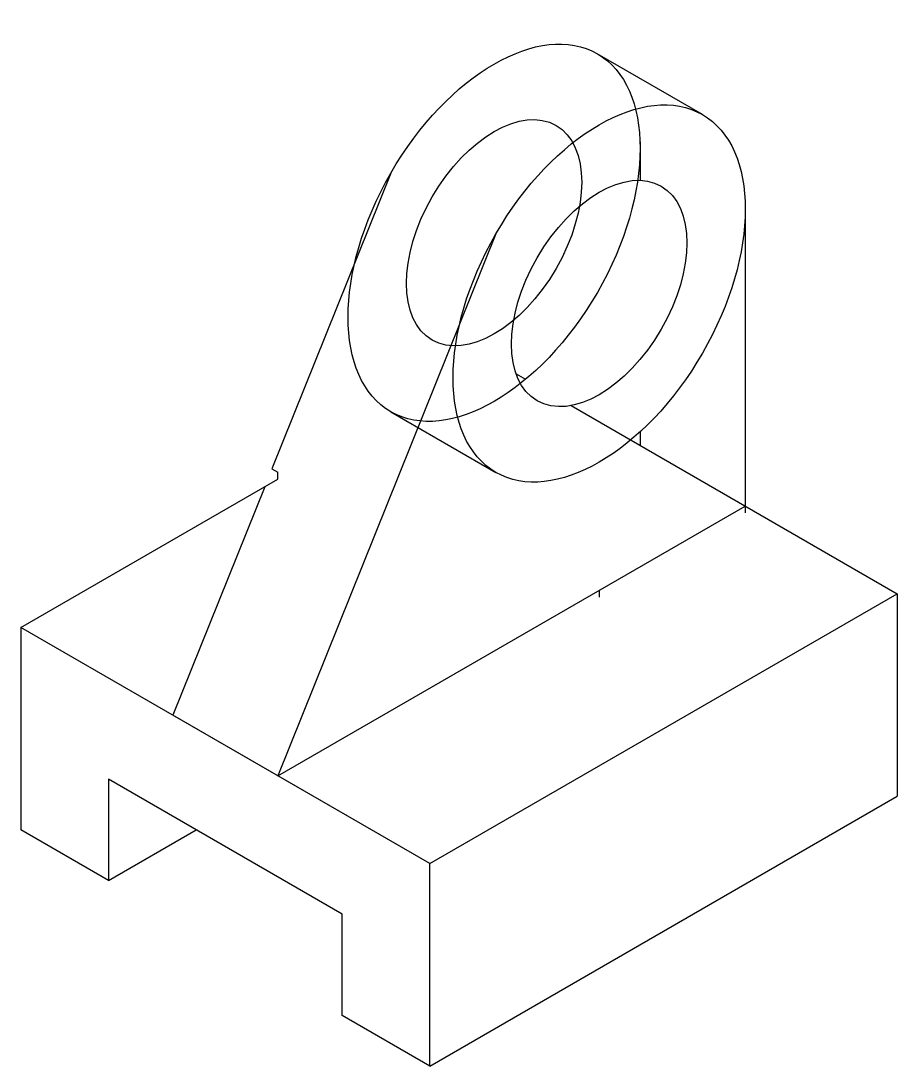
# Model space of a CAD drawing. Header units: millimetres. Extents: x 14037935 to 14038064, y 1082940 to 1083095.
import ezdxf

# ---------------------------------------------------------------- set-up
doc = ezdxf.new("R2010")
doc.units = ezdxf.units.MM
doc.header["$MEASUREMENT"] = 0

msp = doc.modelspace()

# ---------------------------------------------------------------- linework, layer by layer
for p, q in [((14038035.56, 1083081.3), (14038019.97, 1083090.3)), ((14038026.3, 1083077.27), (14038026.32, 1083077.28)), ((14038026.32, 1083077.28), (14038026.32, 1083071.55)), ((14037989.36, 1083072.62), (14037971.73, 1083028.8)), ((14038041.9, 1083067.28), (14038041.9, 1083022.28)), ((14038004.94, 1083063.62), (14037972.62, 1082983.28)), ((14038007.94, 1083042.89), (14038009.35, 1083042.08)), ((14038016.11, 1083038.17), (14038064.42, 1083010.28)), ((14037989.36, 1083037.26), (14038004.94, 1083028.26)), ((14037989.63, 1083037.1), (14037989.64, 1083037.1)), ((14037989.63, 1083037.1), (14037989.64, 1083037.1)), ((14038026.32, 1083034.28), (14038026.32, 1083032.28)), ((14037971.73, 1083028.8), (14037972.62, 1083028.28)), ((14037934.52, 1083005.28), (14037972.62, 1083027.28)), ((14037972.62, 1083027.28), (14037972.62, 1083028.28)), ((14037970.66, 1083026.15), (14037957.03, 1082992.28)), ((14037972.62, 1082983.28), (14038041.9, 1083023.28)), ((14037995.14, 1082970.28), (14038064.42, 1083010.28)), ((14038020.25, 1083010.78), (14038020.25, 1083009.78)), ((14038064.42, 1083010.28), (14038064.42, 1082980.28)), ((14037995.14, 1082970.28), (14037934.52, 1083005.28)), ((14037934.52, 1083005.28), (14037934.52, 1082975.28)), ((14037995.14, 1082970.28), (14037957.03, 1082992.28)), ((14037982.15, 1082962.78), (14037947.51, 1082982.78)), ((14037947.51, 1082982.78), (14037947.51, 1082967.78)), ((14037995.14, 1082940.28), (14038064.42, 1082980.28)), ((14037947.51, 1082967.78), (14037934.52, 1082975.28)), ((14037947.51, 1082967.78), (14037934.52, 1082975.28)), ((14037947.51, 1082967.78), (14037960.5, 1082975.28)), ((14037995.14, 1082940.28), (14037995.14, 1082970.28)), ((14037982.15, 1082947.78), (14037982.15, 1082962.78)), ((14037995.14, 1082940.28), (14037995.14, 1082950.28)), ((14037995.14, 1082940.28), (14037982.15, 1082947.78)), ((14037995.14, 1082940.28), (14037982.15, 1082947.78)), ((14037995.14, 1082940.28), (14037982.15, 1082947.78)), ((14037995.14, 1082940.28), (14037982.15, 1082947.78))]:
    msp.add_line(p, q)
for centre, major_axis in [((14038004.67, 1083063.78), (-15.31, -26.52)), ((14038020.25, 1083054.78), (-15.31, -26.52)), ((14038004.67, 1083063.78), (-9.19, -15.91)), ((14038020.25, 1083054.78), (-9.19, -15.91))]:
    msp.add_ellipse(centre, major_axis=major_axis, ratio=0.57735)

doc.saveas('drawing.dxf')
